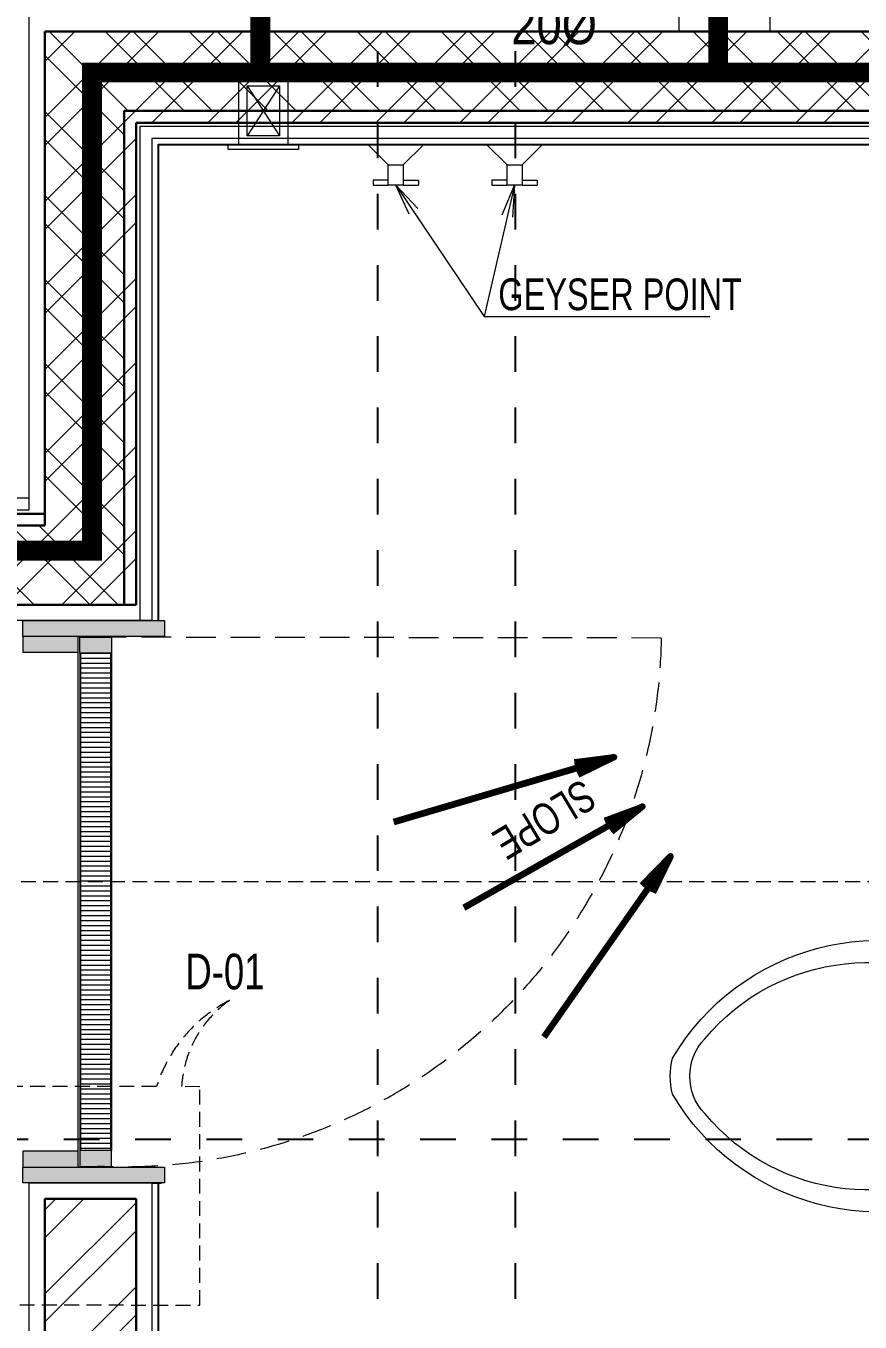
# Model space of a CAD drawing. Header units: inches. Extents: x 899679 to 12882928, y -3363313 to 527800.
# Drawn here: x 1021826 to 1022879, y 508872 to 510508 of the extents above; entities that cross this region are included whole.
import ezdxf

# ---------------------------------------------------------------- set-up
doc = ezdxf.new("R2010")
doc.units = ezdxf.units.IN
doc.header["$LTSCALE"] = 150
for name, pattern in [('Dash', [6, 3, -3]), ('DASHED', [0.75, 0.5, -0.25]), ('HIDDEN', [0.375, 0.25, -0.125])]:
    doc.linetypes.add(name, pattern=pattern)
for name, color, linetype, lineweight in [('46', 46, 'Continuous', 5), ('E-ELECT. SB', 240, 'Continuous', 5), ('g-cen-sym', 8, 'Continuous', 25), ('g-cent-sym', 8, 'Continuous', 15), ('G-DIM', 8, 'Continuous', 15), ('g-dot', 8, 'HIDDEN', 9), ('g-ele-02', 8, 'Continuous', 9), ('g-ele-3', 8, 'Continuous', 0), ('g-ele02', 8, 'Continuous', 9), ('g-text', 8, 'Continuous', 9), ('P.FIXTURE-MSA', 8, 'Continuous', 5), ('P_Water Supply Downtake pipe', 3, 'Continuous', 25), ('PLASTER', 3, 'Continuous', 9), ('SHEET', 7, 'Continuous', 13), ('TILE', 8, 'Continuous', 13), ('WALL HATCH-MSA', 251, 'Continuous', 9), ('WALL-MSA', 32, 'Continuous', 30), ('WINDOW-MSA', 50, 'Continuous', 13)]:
    doc.layers.add(name, color=color, linetype=linetype, lineweight=lineweight)
for name, color, linetype in [('g-sol250', 8, 'Continuous'), ('P_DOMESTIC GRAVITY PIPE', 3, 'Continuous'), ('TILE SECTION', 152, 'Continuous')]:
    doc.layers.add(name, color=color, linetype=linetype)
doc.styles.add('AR', font='swisscl.ttf')
doc.styles.add('ARIAL', font='swisscl.ttf')
doc.styles.add('arial unicode', font='swisscl.ttf', dxfattribs={"height": 165})
doc.styles.add('PLUMBING TEXT', font='ARIALN.TTF')
doc.dimstyles.new('25', dxfattribs={"dimtxt": 40, "dimasz": 18, "dimexe": 0, "dimexo": 0, "dimgap": 10, "dimtad": 1, "dimdec": 0, "dimzin": 3, "dimdsep": 46, "dimtxsty": 'ARIAL', "dimblk": 'ARCHTICK', "dimcen": 0, "dimclrd": 256, "dimclre": 256, "dimclrt": 256, "dimadec": 0, "dimazin": 0, "dimtfac": 1, "dimtdec": 0, "dimtmove": 1, "dimatfit": 0, "dimfxl": 1, "dimtolj": 1, "dimtzin": 0, "dimlwd": 18, "dimlwe": 5, "dimarcsym": 0})
doc.dimstyles.new('75', dxfattribs={"dimtxt": 115, "dimasz": 50, "dimexe": 75, "dimexo": 0, "dimgap": 25, "dimtad": 1, "dimdec": 0, "dimzin": 0, "dimdsep": 46, "dimtxsty": 'ARIAL', "dimblk": 'ARCHTICK', "dimcen": 0.09, "dimdle": 75, "dimclrd": 256, "dimclre": 256, "dimclrt": 256, "dimadec": 0, "dimazin": 0, "dimtfac": 1, "dimtdec": 0, "dimtofl": 0, "dimtmove": 1, "dimatfit": 0, "dimfxl": 1, "dimtolj": 1, "dimtzin": 0, "dimlwd": -1, "dimlwe": -1, "dimarcsym": 0})
pattern_1 = [(45, (-844953.3449528317, -536414.5760009182), (-53.03300858899107, 53.03300858899107), []), (45, (-844917.9896138317, -536414.5760009182), (-53.03300858899107, 53.03300858899107), [])]

# ---------------------------------------------------------------- blocks, each defined once
blk = doc.blocks.new('A$C90003454')
at = {"layer": '46'}
for points in [[(61, 43.86744019016623), (61, 83.86744019016623), (41, 83.86744019016623), (41, 43.86744019016623)], [(689, 83.86744019016623), (689, 43.86744019016623), (709, 43.86744019016623), (709, 83.86744019016623)]]:
    blk.add_hatch(color=256, dxfattribs=at).paths.add_polyline_path(points)
at = {"layer": 'g-sol250'}
h = blk.add_hatch(color=256, dxfattribs=at)
h.dxf.hatch_style = 1
h.paths.add_polyline_path([(60, -27.99999954551458), (40, -27.99999954574741), (40, 42.00000045448542), (60, 42.00000045448542)])
h.paths.add_polyline_path([(40, -27.99999954551458), (20, -27.99999954551458), (20, 151.0000004544854), (40, 151.0000004544854)])
h = blk.add_hatch(color=256, dxfattribs=at)
h.dxf.hatch_style = 1
h.paths.add_polyline_path([(710, -27.99999954551458), (690, -27.99999954574741), (690, 42.00000045448542), (710, 42.00000045448542)])
h.paths.add_polyline_path([(730, -27.99999954551458), (710, -27.99999954551458), (710, 151.000000454369), (730, 151.0000004546018)])
at = {"layer": 'g-dot', "linetype": 'HIDDEN'}
blk.add_lwpolyline([(708.0000086771324, 778.1736657531001), (709, 80.0014110840857)], dxfattribs=at)
blk.add_arc((718.4141859840602, 100.0001017961185), 678.2535204022481, 90.87977700367651, 182.8507157516612, dxfattribs=at)
at = {"layer": 'g-ele-02', "ltscale": 750}
for p, q in [((40, 42.00000045448542), (60, 42.00000045448542)), ((40, -27.99999954551458), (40, 38.13397134840488)), ((20, -27.99999954551458), (40, -27.99999954551458))]:
    blk.add_line(p, q, dxfattribs=at)
for points in [[(20, 151.0000004544854), (20, -27.99999954551458), (40, -27.99999954551458), (40, 151.0000004544854)], [(710, 151.0000004544854), (710, -27.99999954551458), (730, -27.99999954551458), (730, 151.0000004544854)], [(40, -27.99999954551458), (40, 42.00000045448542), (60, 42.00000045448542), (60, -27.99999954551458)], [(690, -27.99999954551458), (690, 42.00000045448542), (710, 42.00000045448542), (710, -27.99999954551458)]]:
    blk.add_lwpolyline(points, close=True, dxfattribs=at)
at = {"layer": 'g-ele-3'}
for p, q in [((40, 62.00000045448542), (40, 42.00000045448542)), ((40, 42.00000045448542), (690, 42.00000045448542))]:
    blk.add_line(p, q, dxfattribs=at)
at = {"layer": 'g-ele02'}
for p, q in [((41, 43.86744019016623), (41, 83.86744019016623)), ((41, 83.86744019016623), (61, 83.86744019016623)), ((689, 83.86744019016623), (61, 83.86744019016623)), ((61, 83.86744019016623), (61, 43.86744019016623)), ((689, 82.86744019016623), (61, 82.86744019016623)), ((61, 43.86744019016623), (41, 43.86744019016623)), ((689, 44.86744019016623), (61, 44.86744019016623)), ((689, 43.86744019016623), (61, 43.86744019016623))]:
    blk.add_line(p, q, dxfattribs=at)
blk.add_lwpolyline([(689, 43.86744019016623), (709, 43.86744019016623), (709, 83.86744019016623), (689, 83.86744019016623)], close=True, dxfattribs=at)
at = {"layer": 'TILE'}
for p, q in [((63.95024102553725, 44.86744019016623, 0.0001237426053477542), (63.95024102553725, 82.86744019016623, 0.0001237426053477542)), ((70.20024102553725, 44.86744019016623, 0.0001237426053477542), (70.20024102553725, 82.86744019016623, 0.0001237426053477542)), ((76.45024102553725, 44.86744019016623, 0.0001237426053477542), (76.45024102553725, 82.86744019016623, 0.0001237426053477542)), ((82.70024107769132, 44.86744019016623, 0.0001237426053477542), (82.70024107769132, 82.86744019016623, 0.0001237426053477542)), ((88.95024107769132, 44.86744019016623, 0.0001237426053477542), (88.95024107769132, 82.86744019016623, 0.0001237426053477542)), ((95.20024107769132, 44.86744019016623, 0.0001237426053477542), (95.20024107769132, 82.86744019016623, 0.0001237426053477542)), ((101.4502410776913, 44.86744019016623, 0.0001237426053477542), (101.4502410776913, 82.86744019016623, 0.0001237426053477542)), ((107.7002410776913, 44.86744019016623, 0.0001237426053477542), (107.7002410776913, 82.86744019016623, 0.0001237426053477542)), ((113.9502410776913, 44.86744019016623, 0.0001237426053477542), (113.9502410776913, 82.86744019016623, 0.0001237426053477542)), ((120.2002410776913, 44.86744019016623, 0.0001237426053477542), (120.2002410776913, 82.86744019016623, 0.0001237426053477542)), ((126.4502410776913, 44.86744019016623, 0.0001237426053477542), (126.4502410776913, 82.86744019016623, 0.0001237426053477542)), ((132.7002410776913, 44.86744019016623, 0.0001237426053477542), (132.7002410776913, 82.86744019016623, 0.0001237426053477542)), ((138.9502410776913, 44.86744019016623, 0.0001237426053477542), (138.9502410776913, 82.86744019016623, 0.0001237426053477542)), ((145.2002410776913, 44.86744019016623, 0.0001237426053477542), (145.2002410776913, 82.86744019016623, 0.0001237426053477542)), ((151.4502410776913, 44.86744019016623, 0.0001237426053477542), (151.4502410776913, 82.86744019016623, 0.0001237426053477542)), ((157.7002410776913, 44.86744019016623, 0.0001237426053477542), (157.7002410776913, 82.86744019016623, 0.0001237426053477542)), ((163.9502410776913, 44.86744019016623, 0.0001237426053477542), (163.9502410776913, 82.86744019016623, 0.0001237426053477542)), ((170.2002410776913, 44.86744019016623, 0.0001237426053477542), (170.2002410776913, 82.86744019016623, 0.0001237426053477542)), ((176.4502410776913, 44.86744019016623, 0.0001237426053477542), (176.4502410776913, 82.86744019016623, 0.0001237426053477542)), ((182.7002410776913, 44.86744019016623, 0.0001237426053477542), (182.7002410776913, 82.86744019016623, 0.0001237426053477542)), ((188.9502410776913, 44.86744019016623, 0.0001237426053477542), (188.9502410776913, 82.86744019016623, 0.0001237426053477542)), ((195.2002410776913, 44.86744019016623, 0.0001237426053477542), (195.2002410776913, 82.86744019016623, 0.0001237426053477542)), ((201.4502410776913, 44.86744019016623, 0.0001237426053477542), (201.4502410776913, 82.86744019016623, 0.0001237426053477542)), ((207.7002410776913, 44.86744019016623, 0.0001237426053477542), (207.7002410776913, 82.86744019016623, 0.0001237426053477542)), ((213.9502410776913, 44.86744019016623, 0.0001237426053477542), (213.9502410776913, 82.86744019016623, 0.0001237426053477542)), ((220.2002410776913, 44.86744019016623, 0.0001237426053477542), (220.2002410776913, 82.86744019016623, 0.0001237426053477542)), ((226.4502410776913, 44.86744019016623, 0.0001237426053477542), (226.4502410776913, 82.86744019016623, 0.0001237426053477542)), ((232.7002410776913, 44.86744019016623, 0.0001237426053477542), (232.7002410776913, 82.86744019016623, 0.0001237426053477542)), ((238.9502410776913, 44.86744019016623, 0.0001237426053477542), (238.9502410776913, 82.86744019016623, 0.0001237426053477542)), ((245.2002410776913, 44.86744019016623, 0.0001237426053477542), (245.2002410776913, 82.86744019016623, 0.0001237426053477542)), ((245.2002410776913, 44.86744019016623, 0.0001237426053477542), (245.2002410776913, 82.86744019016623, 0.0001237426053477542)), ((251.4502410776913, 44.86744019016623, 0.0001237426053477542), (251.4502410776913, 82.86744019016623, 0.0001237426053477542)), ((251.4502410776913, 44.86744019016623, 0.0001237426053477542), (251.4502410776913, 82.86744019016623, 0.0001237426053477542)), ((257.7002410776913, 44.86744019016623, 0.0001237426053477542), (257.7002410776913, 82.86744019016623, 0.0001237426053477542)), ((257.7002410776913, 44.86744019016623, 0.0001237426053477542), (257.7002410776913, 82.86744019016623, 0.0001237426053477542)), ((263.9502410776913, 44.86744019016623, 0.0001237426053477542), (263.9502410776913, 82.86744019016623, 0.0001237426053477542)), ((263.9502410776913, 44.86744019016623, 0.0001237426053477542), (263.9502410776913, 82.86744019016623, 0.0001237426053477542)), ((270.2002410776913, 44.86744019016623, 0.0001237426053477542), (270.2002410776913, 82.86744019016623, 0.0001237426053477542)), ((270.2002410776913, 44.86744019016623, 0.0001237426053477542), (270.2002410776913, 82.86744019016623, 0.0001237426053477542)), ((276.4502410776913, 44.86744019016623, 0.0001237426053477542), (276.4502410776913, 82.86744019016623, 0.0001237426053477542)), ((276.4502410776913, 44.86744019016623, 0.0001237426053477542), (276.4502410776913, 82.86744019016623, 0.0001237426053477542)), ((282.7002410776913, 44.86744019016623, 0.0001237426053477542), (282.7002410776913, 82.86744019016623, 0.0001237426053477542)), ((282.7002410776913, 44.86744019016623, 0.0001237426053477542), (282.7002410776913, 82.86744019016623, 0.0001237426053477542)), ((288.9502410776913, 44.86744019016623, 0.0001237426053477542), (288.9502410776913, 82.86744019016623, 0.0001237426053477542)), ((288.9502410776913, 44.86744019016623, 0.0001237426053477542), (288.9502410776913, 82.86744019016623, 0.0001237426053477542)), ((295.2002410776913, 44.86744019016623, 0.0001237426053477542), (295.2002410776913, 82.86744019016623, 0.0001237426053477542)), ((301.4502410776913, 44.86744019016623, 0.0001237426053477542), (301.4502410776913, 82.86744019016623, 0.0001237426053477542)), ((307.7002410776913, 44.86744019016623, 0.0001237426053477542), (307.7002410776913, 82.86744019016623, 0.0001237426053477542)), ((313.9502410776913, 44.86744019016623, 0.0001237426053477542), (313.9502410776913, 82.86744019016623, 0.0001237426053477542)), ((320.2002410776913, 44.86744019016623, 0.0001237426053477542), (320.2002410776913, 82.86744019016623, 0.0001237426053477542)), ((326.4502410776913, 44.86744019016623, 0.0001237426053477542), (326.4502410776913, 82.86744019016623, 0.0001237426053477542)), ((332.7002410776913, 44.86744019016623, 0.0001237426053477542), (332.7002410776913, 82.86744019016623, 0.0001237426053477542)), ((338.9502410776913, 44.86744019016623, 0.0001237426053477542), (338.9502410776913, 82.86744019016623, 0.0001237426053477542)), ((338.9502410255373, 44.86744019016623, 0.0001237426053477542), (338.9502410255373, 82.86744019016623, 0.0001237426053477542)), ((345.2002410776913, 44.86744019016623, 0.0001237426053477542), (345.2002410776913, 82.86744019016623, 0.0001237426053477542)), ((351.4502410776913, 44.86744019016623, 0.0001237426053477542), (351.4502410776913, 82.86744019016623, 0.0001237426053477542)), ((357.7002410776913, 44.86744019016623, 0.0001237426053477542), (357.7002410776913, 82.86744019016623, 0.0001237426053477542)), ((363.9502410776913, 44.86744019016623, 0.0001237426053477542), (363.9502410776913, 82.86744019016623, 0.0001237426053477542)), ((370.2002410776913, 44.86744019016623, 0.0001237426053477542), (370.2002410776913, 82.86744019016623, 0.0001237426053477542)), ((376.4502410776913, 44.86744019016623, 0.0001237426053477542), (376.4502410776913, 82.86744019016623, 0.0001237426053477542)), ((382.7002410776913, 44.86744019016623, 0.0001237426053477542), (382.7002410776913, 82.86744019016623, 0.0001237426053477542)), ((388.9502410776913, 44.86744019016623, 0.0001237426053477542), (388.9502410776913, 82.86744019016623, 0.0001237426053477542)), ((395.2002410776913, 44.86744019016623, 0.0001237426053477542), (395.2002410776913, 82.86744019016623, 0.0001237426053477542)), ((401.4502410776913, 44.86744019016623, 0.0001237426053477542), (401.4502410776913, 82.86744019016623, 0.0001237426053477542)), ((407.7002410776913, 44.86744019016623, 0.0001237426053477542), (407.7002410776913, 82.86744019016623, 0.0001237426053477542)), ((413.9502410776913, 44.86744019016623, 0.0001237426053477542), (413.9502410776913, 82.86744019016623, 0.0001237426053477542)), ((420.2002410776913, 44.86744019016623, 0.0001237426053477542), (420.2002410776913, 82.86744019016623, 0.0001237426053477542)), ((426.4502410776913, 44.86744019016623, 0.0001237426053477542), (426.4502410776913, 82.86744019016623, 0.0001237426053477542)), ((432.7002410776913, 44.86744019016623, 0.0001237426053477542), (432.7002410776913, 82.86744019016623, 0.0001237426053477542)), ((438.9502410776913, 44.86744019016623, 0.0001237426053477542), (438.9502410776913, 82.86744019016623, 0.0001237426053477542)), ((445.2002410776913, 44.86744019016623, 0.0001237426053477542), (445.2002410776913, 82.86744019016623, 0.0001237426053477542)), ((451.4502410776913, 44.86744019016623, 0.0001237426053477542), (451.4502410776913, 82.86744019016623, 0.0001237426053477542)), ((457.7002410776913, 44.86744019016623, 0.0001237426053477542), (457.7002410776913, 82.86744019016623, 0.0001237426053477542)), ((463.9502410776913, 44.86744019016623, 0.0001237426053477542), (463.9502410776913, 82.86744019016623, 0.0001237426053477542)), ((470.2002410776913, 44.86744019016623, 0.0001237426053477542), (470.2002410776913, 82.86744019016623, 0.0001237426053477542)), ((476.4502410776913, 44.86744019016623, 0.0001237426053477542), (476.4502410776913, 82.86744019016623, 0.0001237426053477542)), ((482.7002410776913, 44.86744019016623, 0.0001237426053477542), (482.7002410776913, 82.86744019016623, 0.0001237426053477542)), ((482.7002410888672, 44.86744019016623, 0.0001237426053477542), (482.7002410888672, 82.86744019016623, 0.0001237426053477542)), ((488.9502410776913, 44.86744019016623, 0.0001237426053477542), (488.9502410776913, 82.86744019016623, 0.0001237426053477542)), ((488.9502410888672, 44.86744019016623, 0.0001237426053477542), (488.9502410888672, 82.86744019016623, 0.0001237426053477542)), ((495.2002410776913, 44.86744019016623, 0.0001237426053477542), (495.2002410776913, 82.86744019016623, 0.0001237426053477542)), ((495.2002410888672, 44.86744019016623, 0.0001237426053477542), (495.2002410888672, 82.86744019016623, 0.0001237426053477542)), ((501.4502410776913, 44.86744019016623, 0.0001237426053477542), (501.4502410776913, 82.86744019016623, 0.0001237426053477542)), ((501.4502410888672, 44.86744019016623, 0.0001237426053477542), (501.4502410888672, 82.86744019016623, 0.0001237426053477542)), ((507.7002410776913, 44.86744019016623, 0.0001237426053477542), (507.7002410776913, 82.86744019016623, 0.0001237426053477542)), ((507.7002410888672, 44.86744019016623, 0.0001237426053477542), (507.7002410888672, 82.86744019016623, 0.0001237426053477542)), ((513.9502410776913, 44.86744019016623, 0.0001237426053477542), (513.9502410776913, 82.86744019016623, 0.0001237426053477542)), ((513.9502410888672, 44.86744019016623, 0.0001237426053477542), (513.9502410888672, 82.86744019016623, 0.0001237426053477542)), ((520.2002410776913, 44.86744019016623, 0.0001237426053477542), (520.2002410776913, 82.86744019016623, 0.0001237426053477542)), ((520.2002410888672, 44.86744019016623, 0.0001237426053477542), (520.2002410888672, 82.86744019016623, 0.0001237426053477542)), ((526.4502410776913, 44.86744019016623, 0.0001237426053477542), (526.4502410776913, 82.86744019016623, 0.0001237426053477542)), ((526.4502410888672, 44.86744019016623, 0.0001237426053477542), (526.4502410888672, 82.86744019016623, 0.0001237426053477542)), ((532.7002410888672, 44.86744019016623, 0.0001237426053477542), (532.7002410888672, 82.86744019016623, 0.0001237426053477542)), ((538.9502410888672, 44.86744019016623, 0.0001237426053477542), (538.9502410888672, 82.86744019016623, 0.0001237426053477542)), ((545.2002410888672, 44.86744019016623, 0.0001237426053477542), (545.2002410888672, 82.86744019016623, 0.0001237426053477542)), ((551.4502410888672, 44.86744019016623, 0.0001237426053477542), (551.4502410888672, 82.86744019016623, 0.0001237426053477542)), ((557.7002410888672, 44.86744019016623, 0.0001237426053477542), (557.7002410888672, 82.86744019016623, 0.0001237426053477542)), ((563.9502410888672, 44.86744019016623, 0.0001237426053477542), (563.9502410888672, 82.86744019016623, 0.0001237426053477542)), ((570.2002410888672, 44.86744019016623, 0.0001237426053477542), (570.2002410888672, 82.86744019016623, 0.0001237426053477542)), ((576.4502410888672, 44.86744019016623, 0.0001237426053477542), (576.4502410888672, 82.86744019016623, 0.0001237426053477542)), ((582.7002410888672, 44.86744019016623, 0.0001237426053477542), (582.7002410888672, 82.86744019016623, 0.0001237426053477542)), ((588.9502410888672, 44.86744019016623, 0.0001237426053477542), (588.9502410888672, 82.86744019016623, 0.0001237426053477542)), ((595.2002410888672, 44.86744019016623, 0.0001237426053477542), (595.2002410888672, 82.86744019016623, 0.0001237426053477542)), ((601.4502410888672, 44.86744019016623, 0.0001237426053477542), (601.4502410888672, 82.86744019016623, 0.0001237426053477542)), ((607.7002410888672, 44.86744019016623, 0.0001237426053477542), (607.7002410888672, 82.86744019016623, 0.0001237426053477542)), ((613.9502410888672, 44.86744019016623, 0.0001237426053477542), (613.9502410888672, 82.86744019016623, 0.0001237426053477542)), ((620.2002410888672, 44.86744019016623, 0.0001237426053477542), (620.2002410888672, 82.86744019016623, 0.0001237426053477542)), ((626.4502410888672, 44.86744019016623, 0.0001237426053477542), (626.4502410888672, 82.86744019016623, 0.0001237426053477542)), ((632.7002410888672, 44.86744019016623, 0.0001237426053477542), (632.7002410888672, 82.86744019016623, 0.0001237426053477542)), ((638.9502410888672, 44.86744019016623, 0.0001237426053477542), (638.9502410888672, 82.86744019016623, 0.0001237426053477542)), ((645.2002410888672, 44.86744019016623, 0.0001237426053477542), (645.2002410888672, 82.86744019016623)), ((651.4502410888672, 44.86744019016623, 0.0001237426053477542), (651.4502410888672, 82.86744019016623, 0.0001237426053477542)), ((657.7002410888672, 44.86744019016623, 0.0001237426053477542), (657.7002410888672, 82.86744019016623, 0.0001237426053477542)), ((663.9502410888672, 44.86744019016623, 0.0001237426053477542), (663.9502410888672, 82.86744019016623, 0.0001237426053477542)), ((670.2002410888672, 44.86744019016623, 0.0001237426053477542), (670.2002410888672, 82.86744019016623, 0.0001237426053477542)), ((676.4502410888672, 44.86744019016623, 0.0001237426053477542), (676.4502410888672, 82.86744019016623, 0.0001237426053477542)), ((682.7002410888672, 44.86744019016623, 0.0001237426053477542), (682.7002410888672, 82.86744019016623, 0.0001237426053477542)), ((688.9502410888672, 44.86744019016623, 0.0001237426053477542), (688.9502410888672, 82.86744019016623, 0.0001237426053477542))]:
    blk.add_line(p, q, dxfattribs=at)
at = {"layer": 'TILE SECTION'}
blk.add_line((19.99999997019768, 139.0000004544854, 1.390123540723209e-07), (19.99999997019768, 147.0000004544854, 1.76020270359345e-07), dxfattribs=at)
blk.add_lwpolyline([(28, -27.99999954551458), (28, -28)], dxfattribs=at)
blk = doc.blocks.new('ewc')
at = {"linetype": 'Continuous'}
for p, q in [((6.000000000021826, 101.599999135622), (158.4000000000451, 152.3999991355522)), ((6.000000000021826, 24.57502629797091), (6.000000000021826, 101.599999135622)), ((158.4000000000451, 101.599999135622), (158.4000000000451, -101.6000008644478)), ((6.000000000021826, -101.6000008644478), (6.000000000021826, -24.57502391314483)), ((6.000000000021826, -101.6000008644478), (158.4000000000451, -152.4000008643779))]:
    blk.add_line(p, q, dxfattribs=at)
for points in [[(14.69999999997526, -15.87502045519068), (2.18279e-11, -30.5750262979127), (2.18279e-11, 30.57502629797091), (14.69999999997526, 15.87502629801747)], [(14.69999999997526, 9.524999135552207), (35.09999999999855, 9.524999135552207), (35.09999999999855, -9.52500086449436), (14.69999999997526, -9.52500086449436)]]:
    blk.add_lwpolyline(points, close=True, dxfattribs=at)
for centre, radius, start, end in [((334.6003760970416, -151.6075776776415), 351.3777508359386, 30.46294972132546, 120.0965059132994), ((350.166366009762, -145.4049900448299), 312.7060038516717, 39.84628294043039, 127.8249367280076), ((532.3713892993037, -8.644419722e-07), 79.81336324384073, 316.4848892072429, 43.51511079275708), ((539.3991887490483, 0.0005310428678058), 101.6, 344.8605283250158, 15.13947077070725), ((334.6003760970416, 151.607575948874), 351.3777508359386, 239.9034940867005, 329.5370502786747), ((350.166366009762, 145.4049883160623), 312.7060038516717, 232.1750632719923, 320.1537170595696)]:
    blk.add_arc(centre, radius, start, end, dxfattribs=at)
blk = doc.blocks.new('_ArchTick')
at = {"color": 0, "linetype": 'ByBlock', "const_width": 0.15}
blk.add_lwpolyline([(-0.5, -0.5), (0.5, 0.5)], dxfattribs=at)
blk = doc.blocks.new('TAP-1')
for p, q in [((9.525013580918312, -44.44999999995343), (28.57501366082579, -44.44999999995343)), ((28.57501366082579, -44.44999999995343), (28.57501366082579, -50.80000000004657)), ((9.525013580918312, -50.80000000004657), (28.57501366082579, -50.80000000004657))]:
    blk.add_line(p, q)
for points in [[(-9.52499020472169, -25.40001328103244), (-34.92501358129084, 0), (34.92501358129084, 0), (9.525013580918312, -25.40002716239542)], [(-9.524986418895423, -44.44999999995343), (-28.5749864988029, -44.44999999995343), (-28.5749864988029, -50.80000000004657), (-9.524986418895423, -50.80000000004657)]]:
    blk.add_lwpolyline(points)
blk.add_lwpolyline([(9.525013580918312, -25.40000000002328), (9.525013580918312, -50.80000000004657), (-9.524986418895423, -50.80000000004657), (-9.524986418895423, -25.40000000002328)], close=True)
blk = doc.blocks.new('A$Cedff35ab')
at = {"layer": 'E-ELECT. SB', "ltscale": 750}
for p, q in [((-7.882062345743179e-05, 85.00004572793841), (-7.882062345743179e-05, 91.00004572793841)), ((-7.882062345743179e-05, 91.00004572793841), (88.62378784595057, 91.00004572793841)), ((13.33325451239944, 85.00004572793841), (-7.882062345743179e-05, 85.00004572793841)), ((13.33325451239944, 85.00004572793841), (75.29045451246202, 85.00004572793841)), ((13.33325451239944, 4.572793841362e-05), (13.33325451239944, 85.00004572793841)), ((75.29045451246202, 85.00004572793841), (75.29045451246202, 4.572793841362e-05)), ((88.62378784595057, 85.00004572793841), (75.29045451246202, 85.00004572793841)), ((88.62378784595057, 91.00004572793841), (88.62378784595057, 85.00004572793841)), ((23.99992117937654, 10.66671239468269), (64.62378784595057, 73.7158957645297)), ((64.62378784595057, 10.66671239444986), (23.99992117937654, 73.7158957645297)), ((75.29045451246202, 4.572793841362e-05), (13.33325451239944, 4.572793841362e-05))]:
    blk.add_line(p, q, dxfattribs=at)
blk.add_lwpolyline([(23.99992117937654, 73.7158957645297), (64.62378784595057, 73.7158957645297), (64.62378784595057, 10.66671239444986), (23.99992117937654, 10.66671239468269)], close=True, dxfattribs=at)
blk = doc.blocks.new('G$C316CC064')
at = {"layer": 'WALL HATCH-MSA'}
h = blk.add_hatch(dxfattribs=at)
h.set_pattern_fill('ANSI32', color=251, scale=200)
h.set_pattern_definition([(45, (-840798.0449529618, -537964.6808079784), (-53.03300858899107, 53.03300858899107), []), (45, (-840762.6896139618, -537964.6808079784), (-53.03300858899107, 53.03300858899107), [])])
h.paths.add_polyline_path([(6528.240744223353, 2602.474773908034), (6528.240744223236, 2372.474773908907), (4655.299999869894, 2372.474773919675), (4655.299999869894, 2996.074773916509), (3918.500000003958, 2996.074773916509), (3918.500000003958, 2372.474773919675), (3818.500000003958, 2372.474773919675), (3818.500000003958, 2996.074773916509), (450, 2996.074773916509), (450, 2546.074773916509), (350, 2546.074773916509), (350, 3096.074773916509), (4755.299999869894, 3096.074773916509), (4755.299999869894, 2472.474773919675), (6137.849999579368, 2472.474773910828), (6137.849999579368, 3384.674773906823), (6237.849999579368, 3384.674773905892), (6237.849999579368, 2602.474773909897)])
at = {"layer": 'PLASTER', "color": 251}
blk.add_lwpolyline([(6528.240744223236, 2622.474773908034), (6257.849999579368, 2622.47477390978), (6257.849999579368, 3404.674773905717), (6117.849999579368, 3404.674773906998), (6117.849999579368, 2492.474773910944), (4775.299999869894, 2492.474773919559), (4775.299999869894, 3116.074773916509), (330, 3116.074773916509), (330, 2526.074773916509), (470, 2526.074773916509), (470, 2976.074773916509), (3798.500000003958, 2976.074773916509), (3798.500000003958, 2352.474773919675), (3938.500000003958, 2352.474773919675), (3938.500000003958, 2976.074773916509), (4635.299999869894, 2976.074773916509), (4635.299999869894, 2352.474773919792), (6528.240744223236, 2352.474773908907)], dxfattribs=at)
at = {"layer": 'SHEET', "color": 251, "linetype": 'HIDDEN', "ltscale": 0.5}
blk.add_lwpolyline([(0, 86.47566428221762), (6528.240744223236, 86.4756642821012), (6528.240744223236, 3446.074773916393), (0, 3446.074773916509)], close=True, dxfattribs=at)
at = {"layer": 'WALL-MSA', "color": 251}
for p, q in [((4755.299999869894, 3096.074773916509), (350, 3096.074773916509)), ((4755.299999869894, 3096.074773916509, -4.402493869334855e-08), (4755.299999869894, 2472.474773919675)), ((4655.299999869894, 2996.074773916509), (3918.500000003958, 2996.074773916509)), ((4655.299999869894, 2996.074773916509), (4655.299999869894, 2372.474773919675)), ((6137.849999579368, 2472.474773910828), (4755.299999869894, 2472.474773919675)), ((6528.240744223236, 2372.474773908907), (4655.299999869894, 2372.474773919675))]:
    blk.add_line(p, q, dxfattribs=at)
blk = doc.blocks.new('G$C4D8EC2FA')
at = {"layer": 'WALL HATCH-MSA'}
h = blk.add_hatch(dxfattribs=at)
h.set_pattern_fill('ANSI32', color=251, scale=200)
h.set_pattern_definition(pattern_1)
h.paths.add_polyline_path([(2582.549999709474, 2480.180471352302), (2582.549999709474, 2710.18047135137), (500, 2710.180471339263), (500, 2101.58047134243), (0, 2101.58047134243), (0, 1986.58047134243), (615, 1986.58047134243), (615, 2595.180471339263), (1967.549999709474, 2595.180471348111), (1967.549999709358, 1710.98047135165), (2082.549999709358, 1710.980471352581), (2082.549999709474, 2480.180471349042)])
h = blk.add_hatch(dxfattribs=at)
h.set_pattern_fill('ANSI32', color=251, scale=200)
h.set_pattern_definition(pattern_1)
h.paths.add_polyline_path([(2582.549999709474, 347.9804713552585), (2582.549999709474, 577.980471355957), (2082.549999709474, 577.9804713530466), (2082.549999709474, 1047.980471353047), (1967.549999709474, 1047.980471352115), (1967.549999709474, 462.9804713521153), (615, 462.9804713437334), (615, 1236.58047134243), (500, 1236.58047134243), (500, 347.9804713432677)])
at = {"layer": 'g-cen-sym', "color": 251, "linetype": 'Dash', "lineweight": -3, "ltscale": 0.1}
for p, q in [((920.0213997683022, 3045.47110099718), (920.0213997683022, 367.108448636136)), ((1093.774121775525, 3045.47110099718), (1093.774121775525, 367.108448636136)), ((163.8811023554299, 1311.968443796504), (2368.668896136456, 1311.968446097802))]:
    blk.add_line(p, q, dxfattribs=at)
at = {"layer": 'g-cent-sym', "color": 251, "linetype": 'HIDDEN', "ltscale": 0.5, "elevation": 1.000000018015786}
blk.add_lwpolyline([(355.9116708089132, 1378.358699577628), (355.6081952312961, 1102.677132006502), (695.4181163301691, 1102.49009741121), (695.7215919077862, 1378.171664982336), (672.5802645855583, 1378.197139400989, -0.2302943893148561), (733.1212481476832, 1487.083879640093, 0.1998407302499385), (640.8942290181294, 1378.232019999065)], format="xyb", close=True, dxfattribs=at)
at = {"layer": 'PLASTER', "color": 251}
for points in [[(0, 2121.58047134243), (480, 2121.58047134243), (480, 2730.180471339147), (2582.549999709358, 2730.180471351254)], [(2582.54999970959, 2460.180471352185), (2102.549999709474, 2460.180471349158), (2102.550010818755, 1690.980471352697), (1947.550010818755, 1690.980471351533), (1947.549999709474, 2575.180471347994), (635, 2575.180471339379), (635, 1966.58047134243), (0, 1966.58047134243)], [(2582.54999970959, 327.9804713552585), (480, 327.9804713431513), (480, 1256.58047134243), (635, 1256.58047134243), (635, 482.9804713438498), (1947.549999709474, 482.9804713519989), (1947.549999709474, 1090.980471351882), (2102.549999709474, 1090.980471353047), (2102.549999709474, 597.980471353163), (2582.549999709358, 597.9804713558406)]]:
    blk.add_lwpolyline(points, dxfattribs=at)
at = {"layer": 'TILE SECTION', "color": 251}
for points in [[(1947.550010818755, 1690.980471351533), (1939.550010818755, 1690.980471351417), (1939.549999709474, 2567.180471347994), (643, 2567.180471339379), (643, 1966.58047134243)], [(635, 1256.58047134243), (643, 1256.58047134243), (643, 490.9804713438498), (1939.549999709474, 490.9804713519989), (1939.549999709474, 1090.980471351766), (1947.549999709474, 1090.980471351882)]]:
    blk.add_lwpolyline(points, dxfattribs=at)
at = {"layer": 'WALL-MSA', "color": 251}
for p, q in [((500, 2101.58047134243), (500, 2710.180471339263)), ((2582.549999709474, 2710.180471351254), (500, 2710.180471339263)), ((615, 1986.58047134243, -4.402493869334855e-08), (615, 2595.180471339263)), ((1967.549999709474, 2595.180471348111), (615, 2595.180471339263)), ((500, 2101.58047134243), (0, 2101.58047134243)), ((615, 1986.58047134243), (0, 1986.58047134243)), ((500, 1236.58047134243), (615, 1236.58047134243)), ((500, 1236.58047134243), (500, 347.9804713432677)), ((615, 1236.58047134243), (615, 462.9804713437334, -4.576673821592301e-08))]:
    blk.add_line(p, q, dxfattribs=at)
at = {"layer": 'WINDOW-MSA', "color": 251}
for p, q in [((1300.800000149058, 2710.180471344152), (1300.800000147661, 3210.180471397587)), ((1415.800000149058, 2710.180471344618), (1415.800000147661, 3210.180471397587)), ((1415.800000149058, 2710.180471344618), (1300.800000149058, 2710.180471344618))]:
    blk.add_line(p, q, dxfattribs=at)
at = {"layer": 'G-DIM', "color": 251, "rotation": 180}
blk.add_blockref('A$Cedff35ab', (820.1526312424103, 2652.180517076049), dxfattribs=at)
at = {"layer": 'g-dot', "color": 251, "ltscale": 0.2, "xscale": -1, "rotation": 270}
blk.add_blockref('A$C90003454', (499.9999995455146, 1236.58047134243), dxfattribs=at)
at = {"layer": 'P.FIXTURE-MSA', "color": 251}
for p in [(943, 2567.180471339379), (1093, 2567.180471339379)]:
    blk.add_blockref('TAP-1', p, dxfattribs=at)
at = {"layer": 'P.FIXTURE-MSA', "color": 251, "xscale": -0.8580354073040002, "yscale": 0.8580354073040002, "zscale": 0.8580354073040002}
blk.add_blockref('ewc', (1839.549999634735, 1391.368757358636, -3.752226576388603e-08), dxfattribs=at)
at = {"layer": 'g-cent-sym', "color": 251, "linetype": 'DASHED', "lineweight": 0, "ltscale": 100, "style": 'ARIAL'}
blk.add_text('D-01', height=45, dxfattribs=at).set_placement((677.3459559860639, 1501.049593084026, -0.001518501581295866))
at = {"layer": 'g-text', "color": 251, "style": 'arial unicode'}
blk.add_text('GEYSER POINT', height=40, dxfattribs=at).set_placement((1072.47880481428, 2358.508449527202, 3.05172192590992e-06))
blk.add_text('SLOPE ', height=40, rotation=211.029168692653, dxfattribs=at).set_placement((1178.973750328762, 1767.796729455353, -0.04279247029939513))
at = {"layer": 'g-text', "color": 251}
for points, dimstyle, override in [([(943.0000135810114, 2516.380471339333), (1054.434653218137, 2350.625978539814), (1339.443839027546, 2350.625978539814)], '75', {"dimtxt": 90, "dimasz": 40, "dimgap": 10, "dimtad": 0, "dimtxsty": 'AR', "dimclrd": 256, "dimldrblk": 'Open'}), ([(1093.000013581011, 2516.380471339333), (1054.434653218137, 2350.625978539814)], '75', {"dimtxt": 90, "dimasz": 40, "dimgap": 10, "dimtad": 0, "dimtxsty": 'AR', "dimclrd": 256, "dimldrblk": 'Open'}), ([(1218.837822111789, 1794.016536162002), (940.6281458626036, 1712.264797892072)], '25', {"dimasz": 50, "dimtad": 0, "dimtxsty": 'AR', "dimclrd": 256, "dimldrblk": 'Open', "dimlwd": 65535}), ([(1254.635301890085, 1731.726459592581), (1029.070395492949, 1603.837887936039)], '25', {"dimasz": 50, "dimtad": 0, "dimtxsty": 'AR', "dimclrd": 256, "dimldrblk": 'Open', "dimlwd": 65535}), ([(1289.705000734655, 1669.023752948502), (1129.776011986425, 1440.508531543426)], '25', {"dimasz": 50, "dimtad": 0, "dimtxsty": 'AR', "dimclrd": 256, "dimldrblk": 'Open', "dimlwd": 65535})]:
    blk.add_leader(points, dimstyle=dimstyle, override=override, dxfattribs=at)

msp = doc.modelspace()

# ---------------------------------------------------------------- linework, layer by layer
at = {"layer": 'P_Water Supply Downtake pipe', "ltscale": 20, "const_width": 25}
for points in [[(1022700.062063058, 510449.3589160135), (1022700.062063058, 511877.2501442831), (1021508.202784741, 511877.2501442831), (1021508.202784741, 512073.2341450324), (1020734.707636371, 512073.2341450324), (1020734.707636371, 512019.2626506638)], [(1022122.040744093, 510594.1686136076), (1022122.040744093, 510449.4023980187)], [(1023534.420889678, 508597.0190698861), (1023345.893907753, 508597.0190698861), (1023345.893907753, 510449.3589160135), (1021909.395951255, 510449.3589160135), (1021909.395951255, 509845.6053206356), (1021567.342166759, 509845.6053206356), (1021572.040744093, 509956.1626507611)]]:
    msp.add_lwpolyline(points, dxfattribs=at)

# ---------------------------------------------------------------- block references
at = {"color": 1}
msp.add_blockref('G$C4D8EC2FA', (1021350.040744093, 507790.782179308), dxfattribs=at)
at = {"layer": 'P_Water Supply Downtake pipe', "ltscale": 20, "xscale": -1, "rotation": 180}
msp.add_blockref('G$C316CC064', (1017194.740744223, 512873.4374245669), dxfattribs=at)

# ---------------------------------------------------------------- texts
at = {"layer": 'P_DOMESTIC GRAVITY PIPE', "style": 'PLUMBING TEXT'}
msp.add_text('20%%C', height=50, dxfattribs=at).set_placement((1022438.858498597, 510485.028560054, -7.77997814258294e-05))

doc.saveas('drawing.dxf')
